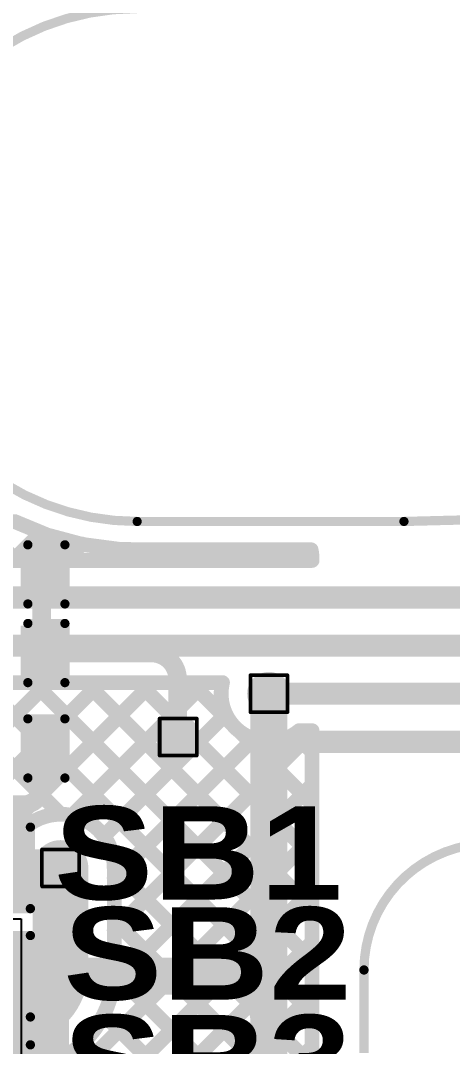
# Model space of a CAD drawing. Header units: inches. Extents: x -17 to 349, y -40 to 215.
# Drawn here: x 111.03 to 116.95, y 122.64 to 136.72 of the extents above; entities that cross this region are included whole.
import ezdxf

# ---------------------------------------------------------------- set-up
doc = ezdxf.new("R2010")
doc.units = ezdxf.units.IN
for name, color, linetype in [('Board Outline', 216, 'Continuous'), ('Bottom Layer', 5, 'Continuous'), ('Drill Drawing', 1, 'Continuous'), ('Top Layer', 1, 'Continuous'), ('Top Overlay', 2, 'Continuous'), ('Top Paste', 8, 'Continuous'), ('Top Solder', 216, 'Continuous'), ('Via Holes', 16, 'Continuous')]:
    doc.layers.add(name, color=color, linetype=linetype)
doc.styles.add('Arial Black_Bold', font='', dxfattribs={"height": 0.2})
doc.styles.get('Arial Black_Bold').set_extended_font_data('Arial Black', bold=True)

# ---------------------------------------------------------------- blocks, each defined once
blk = doc.blocks.new('C___0402_57')
at = {"layer": 'Top Layer'}
for points in [[(-0.699, -0.318), (-0.699, 0.318), (-0.241, 0.318), (-0.241, -0.318)], [(0.241, -0.318), (0.241, 0.318), (0.699, 0.318), (0.699, -0.318)]]:
    blk.add_hatch(color=1, dxfattribs=at).paths.add_polyline_path(points)
at = {"layer": 'Top Paste'}
for points in [[(-0.699, -0.318), (-0.699, 0.318), (-0.241, 0.318), (-0.241, -0.318)], [(0.241, -0.318), (0.241, 0.318), (0.699, 0.318), (0.699, -0.318)]]:
    blk.add_hatch(color=8, dxfattribs=at).paths.add_polyline_path(points)
at = {"layer": 'Top Solder'}
for points in [[(-0.758, -0.377), (-0.758, 0.377), (-0.181, 0.377), (-0.181, -0.377)], [(0.181, -0.377), (0.181, 0.377), (0.758, 0.377), (0.758, -0.377)]]:
    blk.add_hatch(color=216, dxfattribs=at).paths.add_polyline_path(points)
at = {"layer": 'Top Overlay'}
for points in [[(-0.279, 0.406, 0.127, 0.127, 0), (-0.787, 0.406, 0.127, 0.127, 0)], [(-0.787, 0.406, 0.127, 0.127, 0), (-0.787, -0.406, 0.127, 0.127, 0)], [(0.787, 0.406, 0.127, 0.127, 0), (0.279, 0.406, 0.127, 0.127, 0)], [(0.787, 0.406, 0.127, 0.127, 0), (0.787, -0.406, 0.127, 0.127, 0)], [(-0.279, -0.406, 0.127, 0.127, 0), (-0.787, -0.406, 0.127, 0.127, 0)], [(0.787, -0.406, 0.127, 0.127, 0), (0.279, -0.406, 0.127, 0.127, 0)]]:
    blk.add_lwpolyline(points, format="xyseb", dxfattribs=at)
for points in [[(-0.819, 0.406, 0.0635, 0.0635, 1), (-0.756, 0.406, 0.0635, 0.0635, 1)], [(-0.819, 0.406, 0.0635, 0.0635, 1), (-0.756, 0.406, 0.0635, 0.0635, 1)], [(-0.311, 0.406, 0.0635, 0.0635, 1), (-0.248, 0.406, 0.0635, 0.0635, 1)], [(0.248, 0.406, 0.0635, 0.0635, 1), (0.311, 0.406, 0.0635, 0.0635, 1)], [(0.756, 0.406, 0.0635, 0.0635, 1), (0.819, 0.406, 0.0635, 0.0635, 1)], [(0.756, 0.406, 0.0635, 0.0635, 1), (0.819, 0.406, 0.0635, 0.0635, 1)], [(-0.819, -0.406, 0.0635, 0.0635, 1), (-0.756, -0.406, 0.0635, 0.0635, 1)], [(-0.819, -0.406, 0.0635, 0.0635, 1), (-0.756, -0.406, 0.0635, 0.0635, 1)], [(-0.311, -0.406, 0.0635, 0.0635, 1), (-0.248, -0.406, 0.0635, 0.0635, 1)], [(0.248, -0.406, 0.0635, 0.0635, 1), (0.311, -0.406, 0.0635, 0.0635, 1)], [(0.756, -0.406, 0.0635, 0.0635, 1), (0.819, -0.406, 0.0635, 0.0635, 1)], [(0.756, -0.406, 0.0635, 0.0635, 1), (0.819, -0.406, 0.0635, 0.0635, 1)]]:
    blk.add_lwpolyline(points, format="xyseb", close=True, dxfattribs=at)
blk = doc.blocks.new('S______B______74')
at = {"layer": 'Top Layer'}
for points in [[(-1.143, -0.4445), (-1.143, 0.4445), (-0.381, 0.4445), (-0.381, -0.4445)], [(0.381, -0.4445), (0.381, 0.4445), (1.143, 0.4445), (1.143, -0.4445)]]:
    blk.add_hatch(color=1, dxfattribs=at).paths.add_polyline_path(points)
at = {"layer": 'Top Paste'}
for points in [[(-1.143, -0.4445), (-1.143, 0.4445), (-0.381, 0.4445), (-0.381, -0.4445)], [(0.381, -0.4445), (0.381, 0.4445), (1.143, 0.4445), (1.143, -0.4445)]]:
    blk.add_hatch(color=8, dxfattribs=at).paths.add_polyline_path(points)
at = {"layer": 'Top Solder'}
for points in [[(-1.2446, -0.5461), (-1.2446, 0.5461), (-0.2794, 0.5461), (-0.2794, -0.5461)], [(0.2794, -0.5461), (0.2794, 0.5461), (1.2446, 0.5461), (1.2446, -0.5461)]]:
    blk.add_hatch(color=216, dxfattribs=at).paths.add_polyline_path(points)
at = {"layer": 'Top Overlay'}
for points in [[(1.27, 0.5588, 0.127, 0.127, 0), (-1.27, 0.5588, 0.127, 0.127, 0)], [(-1.27, 0.5588, 0.127, 0.127, 0), (-1.27, -0.5588, 0.127, 0.127, 0)], [(1.27, 0.5588, 0.127, 0.127, 0), (1.27, -0.5588, 0.127, 0.127, 0)], [(1.27, -0.5588, 0.127, 0.127, 0), (-1.27, -0.5588, 0.127, 0.127, 0)]]:
    blk.add_lwpolyline(points, format="xyseb", dxfattribs=at)
for points in [[(-1.30175, 0.5588, 0.0635, 0.0635, 1), (-1.23825, 0.5588, 0.0635, 0.0635, 1)], [(-1.30175, 0.5588, 0.0635, 0.0635, 1), (-1.23825, 0.5588, 0.0635, 0.0635, 1)], [(1.23825, 0.5588, 0.0635, 0.0635, 1), (1.30175, 0.5588, 0.0635, 0.0635, 1)], [(1.23825, 0.5588, 0.0635, 0.0635, 1), (1.30175, 0.5588, 0.0635, 0.0635, 1)], [(-1.30175, -0.5588, 0.0635, 0.0635, 1), (-1.23825, -0.5588, 0.0635, 0.0635, 1)], [(-1.30175, -0.5588, 0.0635, 0.0635, 1), (-1.23825, -0.5588, 0.0635, 0.0635, 1)], [(1.23825, -0.5588, 0.0635, 0.0635, 1), (1.30175, -0.5588, 0.0635, 0.0635, 1)], [(1.23825, -0.5588, 0.0635, 0.0635, 1), (1.30175, -0.5588, 0.0635, 0.0635, 1)]]:
    blk.add_lwpolyline(points, format="xyseb", close=True, dxfattribs=at)
blk = doc.blocks.new('S______B______75')
at = {"layer": 'Top Layer'}
for points in [[(-1.143, -0.4445), (-1.143, 0.4445), (-0.381, 0.4445), (-0.381, -0.4445)], [(0.381, -0.4445), (0.381, 0.4445), (1.143, 0.4445), (1.143, -0.4445)]]:
    blk.add_hatch(color=1, dxfattribs=at).paths.add_polyline_path(points)
at = {"layer": 'Top Paste'}
for points in [[(-1.143, -0.4445), (-1.143, 0.4445), (-0.381, 0.4445), (-0.381, -0.4445)], [(0.381, -0.4445), (0.381, 0.4445), (1.143, 0.4445), (1.143, -0.4445)]]:
    blk.add_hatch(color=8, dxfattribs=at).paths.add_polyline_path(points)
at = {"layer": 'Top Solder'}
for points in [[(-1.2446, -0.5461), (-1.2446, 0.5461), (-0.2794, 0.5461), (-0.2794, -0.5461)], [(0.2794, -0.5461), (0.2794, 0.5461), (1.2446, 0.5461), (1.2446, -0.5461)]]:
    blk.add_hatch(color=216, dxfattribs=at).paths.add_polyline_path(points)
at = {"layer": 'Top Overlay'}
for points in [[(1.27, 0.5588, 0.127, 0.127, 0), (-1.27, 0.5588, 0.127, 0.127, 0)], [(-1.27, 0.5588, 0.127, 0.127, 0), (-1.27, -0.5588, 0.127, 0.127, 0)], [(1.27, 0.5588, 0.127, 0.127, 0), (1.27, -0.5588, 0.127, 0.127, 0)], [(1.27, -0.5588, 0.127, 0.127, 0), (-1.27, -0.5588, 0.127, 0.127, 0)]]:
    blk.add_lwpolyline(points, format="xyseb", dxfattribs=at)
for points in [[(-1.30175, 0.5588, 0.0635, 0.0635, 1), (-1.23825, 0.5588, 0.0635, 0.0635, 1)], [(-1.30175, 0.5588, 0.0635, 0.0635, 1), (-1.23825, 0.5588, 0.0635, 0.0635, 1)], [(1.23825, 0.5588, 0.0635, 0.0635, 1), (1.30175, 0.5588, 0.0635, 0.0635, 1)], [(1.23825, 0.5588, 0.0635, 0.0635, 1), (1.30175, 0.5588, 0.0635, 0.0635, 1)], [(-1.30175, -0.5588, 0.0635, 0.0635, 1), (-1.23825, -0.5588, 0.0635, 0.0635, 1)], [(-1.30175, -0.5588, 0.0635, 0.0635, 1), (-1.23825, -0.5588, 0.0635, 0.0635, 1)], [(1.23825, -0.5588, 0.0635, 0.0635, 1), (1.30175, -0.5588, 0.0635, 0.0635, 1)], [(1.23825, -0.5588, 0.0635, 0.0635, 1), (1.30175, -0.5588, 0.0635, 0.0635, 1)]]:
    blk.add_lwpolyline(points, format="xyseb", close=True, dxfattribs=at)
blk = doc.blocks.new('S______B______76')
at = {"layer": 'Top Layer'}
for points in [[(-1.143, -0.445), (-1.143, 0.445), (-0.381, 0.445), (-0.381, -0.445)], [(0.381, -0.445), (0.381, 0.445), (1.143, 0.445), (1.143, -0.445)]]:
    blk.add_hatch(color=1, dxfattribs=at).paths.add_polyline_path(points)
at = {"layer": 'Top Paste'}
for points in [[(-1.143, -0.445), (-1.143, 0.445), (-0.381, 0.445), (-0.381, -0.445)], [(0.381, -0.445), (0.381, 0.445), (1.143, 0.445), (1.143, -0.445)]]:
    blk.add_hatch(color=8, dxfattribs=at).paths.add_polyline_path(points)
at = {"layer": 'Top Solder'}
for points in [[(-1.245, -0.546), (-1.245, 0.546), (-0.279, 0.546), (-0.279, -0.546)], [(0.279, -0.546), (0.279, 0.546), (1.245, 0.546), (1.245, -0.546)]]:
    blk.add_hatch(color=216, dxfattribs=at).paths.add_polyline_path(points)
at = {"layer": 'Top Overlay'}
for points in [[(-1.27, 0.559, 0.127, 0.127, 0), (1.27, 0.559, 0.127, 0.127, 0)], [(-1.27, -0.559, 0.127, 0.127, 0), (-1.27, 0.559, 0.127, 0.127, 0)], [(1.27, -0.559, 0.127, 0.127, 0), (1.27, 0.559, 0.127, 0.127, 0)], [(-1.27, -0.559, 0.127, 0.127, 0), (1.27, -0.559, 0.127, 0.127, 0)]]:
    blk.add_lwpolyline(points, format="xyseb", dxfattribs=at)
for points in [[(-1.302, 0.559, 0.0635, 0.0635, 1), (-1.238, 0.559, 0.0635, 0.0635, 1)], [(-1.302, 0.559, 0.0635, 0.0635, 1), (-1.238, 0.559, 0.0635, 0.0635, 1)], [(1.238, 0.559, 0.0635, 0.0635, 1), (1.302, 0.559, 0.0635, 0.0635, 1)], [(1.238, 0.559, 0.0635, 0.0635, 1), (1.302, 0.559, 0.0635, 0.0635, 1)], [(-1.302, -0.559, 0.0635, 0.0635, 1), (-1.238, -0.559, 0.0635, 0.0635, 1)], [(-1.302, -0.559, 0.0635, 0.0635, 1), (-1.238, -0.559, 0.0635, 0.0635, 1)], [(1.238, -0.559, 0.0635, 0.0635, 1), (1.302, -0.559, 0.0635, 0.0635, 1)], [(1.238, -0.559, 0.0635, 0.0635, 1), (1.302, -0.559, 0.0635, 0.0635, 1)]]:
    blk.add_lwpolyline(points, format="xyseb", close=True, dxfattribs=at)
at = {"layer": 'Top Overlay', "style": 'Arial Black_Bold'}
blk.add_text('SB1', height=1.27, dxfattribs=at).set_placement((1.598, -0.423))
blk = doc.blocks.new('C___0402_87')
at = {"layer": 'Top Layer'}
for points in [[(-0.699, -0.318), (-0.699, 0.318), (-0.241, 0.318), (-0.241, -0.318)], [(0.241, -0.318), (0.241, 0.318), (0.699, 0.318), (0.699, -0.318)]]:
    blk.add_hatch(color=1, dxfattribs=at).paths.add_polyline_path(points)
at = {"layer": 'Top Paste'}
for points in [[(-0.699, -0.318), (-0.699, 0.318), (-0.241, 0.318), (-0.241, -0.318)], [(0.241, -0.318), (0.241, 0.318), (0.699, 0.318), (0.699, -0.318)]]:
    blk.add_hatch(color=8, dxfattribs=at).paths.add_polyline_path(points)
at = {"layer": 'Top Solder'}
for points in [[(-0.758, -0.377), (-0.758, 0.377), (-0.181, 0.377), (-0.181, -0.377)], [(0.181, -0.377), (0.181, 0.377), (0.758, 0.377), (0.758, -0.377)]]:
    blk.add_hatch(color=216, dxfattribs=at).paths.add_polyline_path(points)
at = {"layer": 'Top Overlay'}
for points in [[(-0.787, 0.406, 0.127, 0.127, 0), (-0.279, 0.406, 0.127, 0.127, 0)], [(-0.787, -0.406, 0.127, 0.127, 0), (-0.787, 0.406, 0.127, 0.127, 0)], [(0.279, 0.406, 0.127, 0.127, 0), (0.787, 0.406, 0.127, 0.127, 0)], [(0.787, -0.406, 0.127, 0.127, 0), (0.787, 0.406, 0.127, 0.127, 0)], [(-0.787, -0.406, 0.127, 0.127, 0), (-0.279, -0.406, 0.127, 0.127, 0)], [(0.279, -0.406, 0.127, 0.127, 0), (0.787, -0.406, 0.127, 0.127, 0)]]:
    blk.add_lwpolyline(points, format="xyseb", dxfattribs=at)
for points in [[(-0.819, 0.406, 0.0635, 0.0635, 1), (-0.756, 0.406, 0.0635, 0.0635, 1)], [(-0.819, 0.406, 0.0635, 0.0635, 1), (-0.756, 0.406, 0.0635, 0.0635, 1)], [(-0.311, 0.406, 0.0635, 0.0635, 1), (-0.248, 0.406, 0.0635, 0.0635, 1)], [(0.248, 0.406, 0.0635, 0.0635, 1), (0.311, 0.406, 0.0635, 0.0635, 1)], [(0.756, 0.406, 0.0635, 0.0635, 1), (0.819, 0.406, 0.0635, 0.0635, 1)], [(0.756, 0.406, 0.0635, 0.0635, 1), (0.819, 0.406, 0.0635, 0.0635, 1)], [(-0.819, -0.406, 0.0635, 0.0635, 1), (-0.756, -0.406, 0.0635, 0.0635, 1)], [(-0.819, -0.406, 0.0635, 0.0635, 1), (-0.756, -0.406, 0.0635, 0.0635, 1)], [(-0.311, -0.406, 0.0635, 0.0635, 1), (-0.248, -0.406, 0.0635, 0.0635, 1)], [(0.248, -0.406, 0.0635, 0.0635, 1), (0.311, -0.406, 0.0635, 0.0635, 1)], [(0.756, -0.406, 0.0635, 0.0635, 1), (0.819, -0.406, 0.0635, 0.0635, 1)], [(0.756, -0.406, 0.0635, 0.0635, 1), (0.819, -0.406, 0.0635, 0.0635, 1)]]:
    blk.add_lwpolyline(points, format="xyseb", close=True, dxfattribs=at)
blk = doc.blocks.new('C___0402_93')
at = {"layer": 'Top Layer'}
for points in [[(-0.699, -0.318), (-0.699, 0.318), (-0.241, 0.318), (-0.241, -0.318)], [(0.241, -0.318), (0.241, 0.318), (0.699, 0.318), (0.699, -0.318)]]:
    blk.add_hatch(color=1, dxfattribs=at).paths.add_polyline_path(points)
at = {"layer": 'Top Paste'}
for points in [[(-0.699, -0.318), (-0.699, 0.318), (-0.241, 0.318), (-0.241, -0.318)], [(0.241, -0.318), (0.241, 0.318), (0.699, 0.318), (0.699, -0.318)]]:
    blk.add_hatch(color=8, dxfattribs=at).paths.add_polyline_path(points)
at = {"layer": 'Top Solder'}
for points in [[(-0.758, -0.377), (-0.758, 0.377), (-0.181, 0.377), (-0.181, -0.377)], [(0.181, -0.377), (0.181, 0.377), (0.758, 0.377), (0.758, -0.377)]]:
    blk.add_hatch(color=216, dxfattribs=at).paths.add_polyline_path(points)
at = {"layer": 'Top Overlay'}
for points in [[(-0.279, 0.406, 0.127, 0.127, 0), (-0.787, 0.406, 0.127, 0.127, 0)], [(-0.787, 0.406, 0.127, 0.127, 0), (-0.787, -0.406, 0.127, 0.127, 0)], [(0.787, 0.406, 0.127, 0.127, 0), (0.279, 0.406, 0.127, 0.127, 0)], [(0.787, 0.406, 0.127, 0.127, 0), (0.787, -0.406, 0.127, 0.127, 0)], [(-0.279, -0.406, 0.127, 0.127, 0), (-0.787, -0.406, 0.127, 0.127, 0)], [(0.787, -0.406, 0.127, 0.127, 0), (0.279, -0.406, 0.127, 0.127, 0)]]:
    blk.add_lwpolyline(points, format="xyseb", dxfattribs=at)
for points in [[(-0.819, 0.406, 0.0635, 0.0635, 1), (-0.756, 0.406, 0.0635, 0.0635, 1)], [(-0.819, 0.406, 0.0635, 0.0635, 1), (-0.756, 0.406, 0.0635, 0.0635, 1)], [(-0.311, 0.406, 0.0635, 0.0635, 1), (-0.248, 0.406, 0.0635, 0.0635, 1)], [(0.248, 0.406, 0.0635, 0.0635, 1), (0.311, 0.406, 0.0635, 0.0635, 1)], [(0.756, 0.406, 0.0635, 0.0635, 1), (0.819, 0.406, 0.0635, 0.0635, 1)], [(0.756, 0.406, 0.0635, 0.0635, 1), (0.819, 0.406, 0.0635, 0.0635, 1)], [(-0.819, -0.406, 0.0635, 0.0635, 1), (-0.756, -0.406, 0.0635, 0.0635, 1)], [(-0.819, -0.406, 0.0635, 0.0635, 1), (-0.756, -0.406, 0.0635, 0.0635, 1)], [(-0.311, -0.406, 0.0635, 0.0635, 1), (-0.248, -0.406, 0.0635, 0.0635, 1)], [(0.248, -0.406, 0.0635, 0.0635, 1), (0.311, -0.406, 0.0635, 0.0635, 1)], [(0.756, -0.406, 0.0635, 0.0635, 1), (0.819, -0.406, 0.0635, 0.0635, 1)], [(0.756, -0.406, 0.0635, 0.0635, 1), (0.819, -0.406, 0.0635, 0.0635, 1)]]:
    blk.add_lwpolyline(points, format="xyseb", close=True, dxfattribs=at)

msp = doc.modelspace()

# ---------------------------------------------------------------- hatches: boundary and pattern name
at = {"layer": 'Bottom Layer'}
h = msp.add_hatch(color=5, dxfattribs=at)
edge = h.paths.add_edge_path()
edge.add_arc((114.437, 127.481), 0.3, 0, 360)
h = msp.add_hatch(color=5, dxfattribs=at)
edge = h.paths.add_edge_path()
edge.add_arc((113.192, 126.886), 0.3, 0, 360)
h = msp.add_hatch(color=5, dxfattribs=at)
edge = h.paths.add_edge_path()
edge.add_arc((111.578, 125.09), 0.3, 0, 360)
at = {"layer": 'Top Layer'}
h = msp.add_hatch(color=1, dxfattribs=at)
edge = h.paths.add_edge_path()
edge.add_arc((114.437, 127.481), 0.3, 0, 360)
h = msp.add_hatch(color=1, dxfattribs=at)
edge = h.paths.add_edge_path()
edge.add_arc((113.192, 126.886), 0.3, 0, 360)
h = msp.add_hatch(color=1, dxfattribs=at)
edge = h.paths.add_edge_path()
edge.add_arc((111.578, 125.09), 0.3, 0, 360)
for points in [[(111.405, 120.674), (111.695, 120.674), (111.695, 123.603), (111.405, 123.603)], [(110.657, 121.658), (111.531, 121.658), (111.531, 123.446), (110.657, 123.446)]]:
    msp.add_hatch(color=1, dxfattribs=at).paths.add_polyline_path(points)
at = {"layer": 'Via Holes'}
h = msp.add_hatch(color=7, dxfattribs=at)
edge = h.paths.add_edge_path()
edge.add_arc((114.437, 127.481), 0.15, 0, 360)
h = msp.add_hatch(color=7, dxfattribs=at)
edge = h.paths.add_edge_path()
edge.add_arc((113.192, 126.886), 0.15, 0, 360)
h = msp.add_hatch(color=7, dxfattribs=at)
edge = h.paths.add_edge_path()
edge.add_arc((111.578, 125.09), 0.15, 0, 360)

# ---------------------------------------------------------------- linework, layer by layer
at = {"layer": 'Board Outline'}
for points in [[(109.172, 133.302, 0.127, 0.127, -0.424824), (112.627, 136.885, 0.127, 0.127, 0)], [(112.629, 129.845, 0.127, 0.127, -0.414214), (109.172, 133.302, 0.127, 0.127, 0)], [(116.289, 129.845, 0.127, 0.127, 0), (122.503, 130.003, 0.127, 0.127, 0)], [(112.629, 129.845, 0.127, 0.127, 0), (116.289, 129.845, 0.127, 0.127, 0)], [(115.74, 123.689, 0.127, 0.127, -0.389016), (117.325, 125.418, 0.127, 0.127, 0)], [(115.74, 122.548, 0.127, 0.127, 0), (115.74, 123.689, 0.127, 0.127, 0)]]:
    msp.add_lwpolyline(points, format="xyseb", dxfattribs=at)
for points in [[(112.598, 129.845, 0.0635, 0.0635, 1), (112.661, 129.845, 0.0635, 0.0635, 1)], [(112.598, 129.845, 0.0635, 0.0635, 1), (112.661, 129.845, 0.0635, 0.0635, 1)], [(116.257, 129.845, 0.0635, 0.0635, 1), (116.32, 129.845, 0.0635, 0.0635, 1)], [(116.257, 129.845, 0.0635, 0.0635, 1), (116.32, 129.845, 0.0635, 0.0635, 1)], [(115.708, 123.689, 0.0635, 0.0635, 1), (115.772, 123.689, 0.0635, 0.0635, 1)], [(115.708, 123.689, 0.0635, 0.0635, 1), (115.772, 123.689, 0.0635, 0.0635, 1)]]:
    msp.add_lwpolyline(points, format="xyseb", close=True, dxfattribs=at)
at = {"layer": 'Bottom Layer'}
for points in [[(105, 135.278, 0.203, 0.203, 0), (110.968, 129.31, 0.203, 0.203, 0)], [(110.951, 129.843, 0.203, 0.203, 0), (111.369, 129.67, 0.203, 0.203, 0)], [(110.927, 129.31, 0.203, 0.203, 0), (111.311, 129.694, 0.203, 0.203, 0)], [(111.297, 129.7, 0.203, 0.203, 0), (111.686, 129.31, 0.203, 0.203, 0)], [(111.417, 129.653, 0.203, 0.203, 0), (111.854, 129.536, 0.203, 0.203, 0)], [(111.645, 129.31, 0.203, 0.203, 0), (111.871, 129.535, 0.203, 0.203, 0)], [(111.904, 129.526, 0.203, 0.203, 0), (112.352, 129.467, 0.203, 0.203, 0)], [(112.232, 129.483, 0.203, 0.203, 0), (112.405, 129.31, 0.203, 0.203, 0)], [(112.364, 129.31, 0.203, 0.203, 0), (112.514, 129.46, 0.203, 0.203, 0)], [(112.39, 129.464, 0.203, 0.203, 0), (112.617, 129.457, 0.203, 0.203, 0)], [(112.629, 129.456, 0.203, 0.203, 0), (115.014, 129.456, 0.203, 0.203, 0)], [(112.977, 129.456, 0.203, 0.203, 0), (113.123, 129.31, 0.203, 0.203, 0)], [(113.082, 129.31, 0.203, 0.203, 0), (113.229, 129.456, 0.203, 0.203, 0)], [(113.695, 129.456, 0.203, 0.203, 0), (113.842, 129.31, 0.203, 0.203, 0)], [(113.801, 129.31, 0.203, 0.203, 0), (113.947, 129.456, 0.203, 0.203, 0)], [(114.413, 129.456, 0.203, 0.203, 0), (114.56, 129.31, 0.203, 0.203, 0)], [(114.519, 129.31, 0.203, 0.203, 0), (114.666, 129.456, 0.203, 0.203, 0)], [(115.014, 129.456, 0.203, 0.203, -0.058237), (115.028, 129.34, 0.203, 0.203, 0)], [(105.837, 129.31, 0.203, 0.203, 0), (115.028, 129.31, 0.203, 0.203, 0)], [(104.006, 128.802, 0.305, 0.305, 0), (122.558, 128.802, 0.305, 0.305, 0)], [(103.354, 128.141, 0.305, 0.305, 0), (122.558, 128.141, 0.305, 0.305, 0)], [(103.774, 127.633, 0.203, 0.203, 0), (113.799, 127.633, 0.203, 0.203, 0)], [(108.275, 123.784, 0.203, 0.203, 0), (112.124, 127.633, 0.203, 0.203, 0)], [(108.71, 124.938, 0.203, 0.203, 0), (111.406, 127.633, 0.203, 0.203, 0)], [(108.993, 123.784, 0.203, 0.203, 0), (112.843, 127.633, 0.203, 0.203, 0)], [(109.052, 127.633, 0.203, 0.203, 0), (111.067, 125.619, 0.203, 0.203, 0)], [(109.771, 127.633, 0.203, 0.203, 0), (111.578, 125.826, 0.203, 0.203, 0)], [(110.489, 127.633, 0.203, 0.203, 0), (115.028, 123.094, 0.203, 0.203, 0)], [(111.208, 127.633, 0.203, 0.203, 0), (115.028, 123.813, 0.203, 0.203, 0)], [(111.737, 125.809, 0.203, 0.203, 0), (113.561, 127.633, 0.203, 0.203, 0)], [(111.926, 127.633, 0.203, 0.203, 0), (115.028, 124.531, 0.203, 0.203, 0)], [(112.644, 127.633, 0.203, 0.203, 0), (115.028, 125.25, 0.203, 0.203, 0)], [(113.363, 127.633, 0.203, 0.203, 0), (113.924, 127.072, 0.203, 0.203, 0)], [(114.851, 126.973, 0.203, 0.203, -0.717575), (113.799, 127.633, 0.203, 0.203, 0)], [(114.437, 127.481, 0.305, 0.305, 0), (122.558, 127.481, 0.305, 0.305, 0)], [(112.172, 125.526, 0.203, 0.203, 0), (113.845, 127.199, 0.203, 0.203, 0)], [(112.315, 124.232, 0.203, 0.203, 0), (115.028, 126.945, 0.203, 0.203, 0)], [(114.028, 126.969, 0.203, 0.203, 0), (115.028, 125.968, 0.203, 0.203, 0)], [(114.788, 126.927, 0.203, 0.203, 0), (115.028, 126.686, 0.203, 0.203, 0)], [(114.851, 126.973, 0.203, 0.203, 0), (115.028, 126.973, 0.203, 0.203, 0)], [(115.028, 126.973, 0.203, 0.203, 0), (115.028, 121.108, 0.203, 0.203, 0)], [(115.028, 126.973, 0.203, 0.203, 0), (115.028, 121.108, 0.203, 0.203, 0)], [(112.315, 124.95, 0.203, 0.203, 0), (114.225, 126.86, 0.203, 0.203, 0)], [(114.54, 126.821, 0.305, 0.305, 0), (122.558, 126.821, 0.305, 0.305, 0)], [(112.302, 123.501, 0.203, 0.203, 0), (115.028, 126.227, 0.203, 0.203, 0)], [(110.842, 125.09, 0.203, 0.203, -1), (112.315, 125.09, 0.203, 0.203, 0)], [(106.722, 117.202, 0.203, 0.203, 0), (115.028, 125.508, 0.203, 0.203, 0)], [(111.578, 123.689, 0.762, 0.762, 0), (111.578, 125.09, 0.762, 0.762, 0)], [(112.315, 125.089, 0.203, 0.203, 0), (115.028, 122.376, 0.203, 0.203, 0)], [(112.315, 123.689, 0.203, 0.203, 0), (112.315, 125.09, 0.203, 0.203, 0)], [(107.743, 117.504, 0.203, 0.203, 0), (115.028, 124.79, 0.203, 0.203, 0)], [(112.315, 124.371, 0.203, 0.203, 0), (115.028, 121.657, 0.203, 0.203, 0)], [(111.578, 123.689, 0.762, 0.762, -0.414214), (110.937, 123.047, 0.762, 0.762, 0)], [(112.695, 121.738, 0.203, 0.203, 0), (115.028, 124.072, 0.203, 0.203, 0)], [(112.315, 123.689, 0.203, 0.203, -0.414214), (110.937, 122.311, 0.203, 0.203, 0)], [(112.315, 123.653, 0.203, 0.203, 0), (115.042, 120.926, 0.203, 0.203, 0)], [(91.755, 123.047, 0.762, 0.762, 0), (110.937, 123.047, 0.762, 0.762, 0)], [(113.408, 121.733, 0.203, 0.203, 0), (115.028, 123.353, 0.203, 0.203, 0)], [(112.172, 123.077, 0.203, 0.203, 0), (113.51, 121.739, 0.203, 0.203, 0)], [(111.862, 122.668, 0.203, 0.203, 0), (112.797, 121.734, 0.203, 0.203, 0)], [(113.95, 121.556, 0.203, 0.203, 0), (115.028, 122.635, 0.203, 0.203, 0)]]:
    msp.add_lwpolyline(points, format="xyseb", dxfattribs=at)
for points in [[(110.901, 129.843, 0.102, 0.102, 1), (111.002, 129.843, 0.102, 0.102, 1)], [(111.246, 129.7, 0.102, 0.102, 1), (111.347, 129.7, 0.102, 0.102, 1)], [(111.26, 129.694, 0.102, 0.102, 1), (111.362, 129.694, 0.102, 0.102, 1)], [(111.318, 129.67, 0.102, 0.102, 1), (111.42, 129.67, 0.102, 0.102, 1)], [(111.367, 129.653, 0.102, 0.102, 1), (111.468, 129.653, 0.102, 0.102, 1)], [(111.803, 129.536, 0.102, 0.102, 1), (111.905, 129.536, 0.102, 0.102, 1)], [(111.82, 129.535, 0.102, 0.102, 1), (111.922, 129.535, 0.102, 0.102, 1)], [(111.853, 129.526, 0.102, 0.102, 1), (111.955, 129.526, 0.102, 0.102, 1)], [(112.181, 129.483, 0.102, 0.102, 1), (112.282, 129.483, 0.102, 0.102, 1)], [(112.302, 129.467, 0.102, 0.102, 1), (112.403, 129.467, 0.102, 0.102, 1)], [(112.34, 129.464, 0.102, 0.102, 1), (112.441, 129.464, 0.102, 0.102, 1)], [(112.463, 129.46, 0.102, 0.102, 1), (112.565, 129.46, 0.102, 0.102, 1)], [(112.566, 129.457, 0.102, 0.102, 1), (112.667, 129.457, 0.102, 0.102, 1)], [(112.578, 129.456, 0.102, 0.102, 1), (112.68, 129.456, 0.102, 0.102, 1)], [(112.926, 129.456, 0.102, 0.102, 1), (113.027, 129.456, 0.102, 0.102, 1)], [(113.178, 129.456, 0.102, 0.102, 1), (113.28, 129.456, 0.102, 0.102, 1)], [(113.644, 129.456, 0.102, 0.102, 1), (113.746, 129.456, 0.102, 0.102, 1)], [(113.897, 129.456, 0.102, 0.102, 1), (113.998, 129.456, 0.102, 0.102, 1)], [(114.363, 129.456, 0.102, 0.102, 1), (114.464, 129.456, 0.102, 0.102, 1)], [(114.615, 129.456, 0.102, 0.102, 1), (114.717, 129.456, 0.102, 0.102, 1)], [(114.964, 129.456, 0.102, 0.102, 1), (115.065, 129.456, 0.102, 0.102, 1)], [(114.964, 129.456, 0.102, 0.102, 1), (115.065, 129.456, 0.102, 0.102, 1)], [(110.917, 129.31, 0.102, 0.102, 1), (111.019, 129.31, 0.102, 0.102, 1)], [(111.595, 129.31, 0.102, 0.102, 1), (111.696, 129.31, 0.102, 0.102, 1)], [(111.636, 129.31, 0.102, 0.102, 1), (111.737, 129.31, 0.102, 0.102, 1)], [(112.313, 129.31, 0.102, 0.102, 1), (112.415, 129.31, 0.102, 0.102, 1)], [(112.354, 129.31, 0.102, 0.102, 1), (112.456, 129.31, 0.102, 0.102, 1)], [(113.031, 129.31, 0.102, 0.102, 1), (113.133, 129.31, 0.102, 0.102, 1)], [(113.073, 129.31, 0.102, 0.102, 1), (113.174, 129.31, 0.102, 0.102, 1)], [(113.75, 129.31, 0.102, 0.102, 1), (113.851, 129.31, 0.102, 0.102, 1)], [(113.791, 129.31, 0.102, 0.102, 1), (113.893, 129.31, 0.102, 0.102, 1)], [(114.468, 129.31, 0.102, 0.102, 1), (114.57, 129.31, 0.102, 0.102, 1)], [(114.509, 129.31, 0.102, 0.102, 1), (114.611, 129.31, 0.102, 0.102, 1)], [(114.978, 129.34, 0.102, 0.102, 1), (115.079, 129.34, 0.102, 0.102, 1)], [(114.978, 129.31, 0.102, 0.102, 1), (115.079, 129.31, 0.102, 0.102, 1)], [(111.157, 127.633, 0.102, 0.102, 1), (111.258, 127.633, 0.102, 0.102, 1)], [(111.355, 127.633, 0.102, 0.102, 1), (111.457, 127.633, 0.102, 0.102, 1)], [(111.875, 127.633, 0.102, 0.102, 1), (111.977, 127.633, 0.102, 0.102, 1)], [(112.073, 127.633, 0.102, 0.102, 1), (112.175, 127.633, 0.102, 0.102, 1)], [(112.594, 127.633, 0.102, 0.102, 1), (112.695, 127.633, 0.102, 0.102, 1)], [(112.792, 127.633, 0.102, 0.102, 1), (112.894, 127.633, 0.102, 0.102, 1)], [(113.312, 127.633, 0.102, 0.102, 1), (113.414, 127.633, 0.102, 0.102, 1)], [(113.51, 127.633, 0.102, 0.102, 1), (113.612, 127.633, 0.102, 0.102, 1)], [(113.748, 127.633, 0.102, 0.102, 1), (113.85, 127.633, 0.102, 0.102, 1)], [(113.748, 127.633, 0.102, 0.102, 1), (113.85, 127.633, 0.102, 0.102, 1)], [(114.36, 127.481, 0.152, 0.152, 1), (114.513, 127.481, 0.152, 0.152, 1)], [(113.794, 127.199, 0.102, 0.102, 1), (113.896, 127.199, 0.102, 0.102, 1)], [(113.874, 127.072, 0.102, 0.102, 1), (113.975, 127.072, 0.102, 0.102, 1)], [(113.977, 126.969, 0.102, 0.102, 1), (114.078, 126.969, 0.102, 0.102, 1)], [(114.737, 126.927, 0.102, 0.102, 1), (114.838, 126.927, 0.102, 0.102, 1)], [(114.8, 126.973, 0.102, 0.102, 1), (114.902, 126.973, 0.102, 0.102, 1)], [(114.8, 126.973, 0.102, 0.102, 1), (114.902, 126.973, 0.102, 0.102, 1)], [(114.978, 126.973, 0.102, 0.102, 1), (115.079, 126.973, 0.102, 0.102, 1)], [(114.978, 126.973, 0.102, 0.102, 1), (115.079, 126.973, 0.102, 0.102, 1)], [(114.978, 126.973, 0.102, 0.102, 1), (115.079, 126.973, 0.102, 0.102, 1)], [(114.978, 126.945, 0.102, 0.102, 1), (115.079, 126.945, 0.102, 0.102, 1)], [(114.174, 126.86, 0.102, 0.102, 1), (114.276, 126.86, 0.102, 0.102, 1)], [(114.463, 126.821, 0.152, 0.152, 1), (114.616, 126.821, 0.152, 0.152, 1)], [(114.978, 126.686, 0.102, 0.102, 1), (115.079, 126.686, 0.102, 0.102, 1)], [(114.978, 126.227, 0.102, 0.102, 1), (115.079, 126.227, 0.102, 0.102, 1)], [(114.978, 125.968, 0.102, 0.102, 1), (115.079, 125.968, 0.102, 0.102, 1)], [(111.527, 125.826, 0.102, 0.102, 1), (111.629, 125.826, 0.102, 0.102, 1)], [(111.686, 125.809, 0.102, 0.102, 1), (111.787, 125.809, 0.102, 0.102, 1)], [(111.016, 125.619, 0.102, 0.102, 1), (111.117, 125.619, 0.102, 0.102, 1)], [(112.121, 125.526, 0.102, 0.102, 1), (112.223, 125.526, 0.102, 0.102, 1)], [(114.978, 125.508, 0.102, 0.102, 1), (115.079, 125.508, 0.102, 0.102, 1)], [(111.388, 125.09, 0.381, 0.381, 1), (111.769, 125.09, 0.381, 0.381, 1)], [(114.978, 125.25, 0.102, 0.102, 1), (115.079, 125.25, 0.102, 0.102, 1)], [(112.264, 125.089, 0.102, 0.102, 1), (112.366, 125.089, 0.102, 0.102, 1)], [(112.264, 125.09, 0.102, 0.102, 1), (112.366, 125.09, 0.102, 0.102, 1)], [(112.264, 125.09, 0.102, 0.102, 1), (112.366, 125.09, 0.102, 0.102, 1)], [(112.264, 124.95, 0.102, 0.102, 1), (112.366, 124.95, 0.102, 0.102, 1)], [(114.978, 124.79, 0.102, 0.102, 1), (115.079, 124.79, 0.102, 0.102, 1)], [(114.978, 124.531, 0.102, 0.102, 1), (115.079, 124.531, 0.102, 0.102, 1)], [(112.264, 124.371, 0.102, 0.102, 1), (112.366, 124.371, 0.102, 0.102, 1)], [(112.264, 124.232, 0.102, 0.102, 1), (112.366, 124.232, 0.102, 0.102, 1)], [(111.388, 123.689, 0.381, 0.381, 1), (111.769, 123.689, 0.381, 0.381, 1)], [(111.388, 123.689, 0.381, 0.381, 1), (111.769, 123.689, 0.381, 0.381, 1)], [(114.978, 124.072, 0.102, 0.102, 1), (115.079, 124.072, 0.102, 0.102, 1)], [(112.264, 123.689, 0.102, 0.102, 1), (112.366, 123.689, 0.102, 0.102, 1)], [(112.264, 123.689, 0.102, 0.102, 1), (112.366, 123.689, 0.102, 0.102, 1)], [(114.978, 123.813, 0.102, 0.102, 1), (115.079, 123.813, 0.102, 0.102, 1)], [(112.264, 123.653, 0.102, 0.102, 1), (112.365, 123.653, 0.102, 0.102, 1)], [(112.251, 123.501, 0.102, 0.102, 1), (112.353, 123.501, 0.102, 0.102, 1)], [(110.746, 123.047, 0.381, 0.381, 1), (111.127, 123.047, 0.381, 0.381, 1)], [(110.746, 123.047, 0.381, 0.381, 1), (111.127, 123.047, 0.381, 0.381, 1)], [(114.978, 123.353, 0.102, 0.102, 1), (115.079, 123.353, 0.102, 0.102, 1)], [(112.121, 123.077, 0.102, 0.102, 1), (112.222, 123.077, 0.102, 0.102, 1)], [(114.978, 123.094, 0.102, 0.102, 1), (115.079, 123.094, 0.102, 0.102, 1)], [(111.812, 122.668, 0.102, 0.102, 1), (111.913, 122.668, 0.102, 0.102, 1)], [(114.978, 122.635, 0.102, 0.102, 1), (115.079, 122.635, 0.102, 0.102, 1)]]:
    msp.add_lwpolyline(points, format="xyseb", close=True, dxfattribs=at)
at = {"layer": 'Drill Drawing'}
for points in [[(114.183, 127.735, 0.0508, 0.0508, 0), (114.691, 127.735, 0.0508, 0.0508, 0)], [(114.183, 127.227, 0.0508, 0.0508, 0), (114.183, 127.735, 0.0508, 0.0508, 0)], [(114.691, 127.227, 0.0508, 0.0508, 0), (114.691, 127.735, 0.0508, 0.0508, 0)], [(112.938, 127.14, 0.0508, 0.0508, 0), (113.446, 127.14, 0.0508, 0.0508, 0)], [(112.938, 126.632, 0.0508, 0.0508, 0), (112.938, 127.14, 0.0508, 0.0508, 0)], [(113.446, 126.632, 0.0508, 0.0508, 0), (113.446, 127.14, 0.0508, 0.0508, 0)], [(114.183, 127.227, 0.0508, 0.0508, 0), (114.691, 127.227, 0.0508, 0.0508, 0)], [(112.938, 126.632, 0.0508, 0.0508, 0), (113.446, 126.632, 0.0508, 0.0508, 0)], [(111.324, 125.344, 0.0508, 0.0508, 0), (111.832, 125.344, 0.0508, 0.0508, 0)], [(111.324, 124.836, 0.0508, 0.0508, 0), (111.324, 125.344, 0.0508, 0.0508, 0)], [(111.832, 124.836, 0.0508, 0.0508, 0), (111.832, 125.344, 0.0508, 0.0508, 0)], [(111.324, 124.836, 0.0508, 0.0508, 0), (111.832, 124.836, 0.0508, 0.0508, 0)]]:
    msp.add_lwpolyline(points, format="xyseb", dxfattribs=at)
for points in [[(114.17, 127.735, 0.0254, 0.0254, 1), (114.195, 127.735, 0.0254, 0.0254, 1)], [(114.17, 127.735, 0.0254, 0.0254, 1), (114.195, 127.735, 0.0254, 0.0254, 1)], [(114.678, 127.735, 0.0254, 0.0254, 1), (114.703, 127.735, 0.0254, 0.0254, 1)], [(114.678, 127.735, 0.0254, 0.0254, 1), (114.703, 127.735, 0.0254, 0.0254, 1)], [(112.925, 127.14, 0.0254, 0.0254, 1), (112.951, 127.14, 0.0254, 0.0254, 1)], [(112.925, 127.14, 0.0254, 0.0254, 1), (112.951, 127.14, 0.0254, 0.0254, 1)], [(113.433, 127.14, 0.0254, 0.0254, 1), (113.459, 127.14, 0.0254, 0.0254, 1)], [(113.433, 127.14, 0.0254, 0.0254, 1), (113.459, 127.14, 0.0254, 0.0254, 1)], [(114.17, 127.227, 0.0254, 0.0254, 1), (114.195, 127.227, 0.0254, 0.0254, 1)], [(114.17, 127.227, 0.0254, 0.0254, 1), (114.195, 127.227, 0.0254, 0.0254, 1)], [(114.678, 127.227, 0.0254, 0.0254, 1), (114.703, 127.227, 0.0254, 0.0254, 1)], [(114.678, 127.227, 0.0254, 0.0254, 1), (114.703, 127.227, 0.0254, 0.0254, 1)], [(112.925, 126.632, 0.0254, 0.0254, 1), (112.951, 126.632, 0.0254, 0.0254, 1)], [(112.925, 126.632, 0.0254, 0.0254, 1), (112.951, 126.632, 0.0254, 0.0254, 1)], [(113.433, 126.632, 0.0254, 0.0254, 1), (113.459, 126.632, 0.0254, 0.0254, 1)], [(113.433, 126.632, 0.0254, 0.0254, 1), (113.459, 126.632, 0.0254, 0.0254, 1)], [(111.312, 125.344, 0.0254, 0.0254, 1), (111.337, 125.344, 0.0254, 0.0254, 1)], [(111.312, 125.344, 0.0254, 0.0254, 1), (111.337, 125.344, 0.0254, 0.0254, 1)], [(111.82, 125.344, 0.0254, 0.0254, 1), (111.845, 125.344, 0.0254, 0.0254, 1)], [(111.82, 125.344, 0.0254, 0.0254, 1), (111.845, 125.344, 0.0254, 0.0254, 1)], [(111.312, 124.836, 0.0254, 0.0254, 1), (111.337, 124.836, 0.0254, 0.0254, 1)], [(111.312, 124.836, 0.0254, 0.0254, 1), (111.337, 124.836, 0.0254, 0.0254, 1)], [(111.82, 124.836, 0.0254, 0.0254, 1), (111.845, 124.836, 0.0254, 0.0254, 1)], [(111.82, 124.836, 0.0254, 0.0254, 1), (111.845, 124.836, 0.0254, 0.0254, 1)]]:
    msp.add_lwpolyline(points, format="xyseb", close=True, dxfattribs=at)
at = {"layer": 'Top Layer'}
for p, q in [((110.084, 124.391), (111.038, 124.391)), ((111.038, 124.391), (111.038, 121.658))]:
    msp.add_line(p, q, dxfattribs=at)
for points in [[(111.321, 129.119, 0.254, 0.254, 0), (111.321, 129.144, 0.254, 0.254, 0)], [(111.321, 128.064, 0.254, 0.254, 0), (111.321, 129.119, 0.254, 0.254, 0)], [(111.321, 128.039, 0.254, 0.254, 0), (112.826, 128.039, 0.254, 0.254, 0)], [(112.826, 128.039, 0.254, 0.254, -0.414214), (113.184, 127.68, 0.254, 0.254, 0)], [(113.184, 126.894, 0.254, 0.254, 0), (113.184, 127.68, 0.254, 0.254, 0)], [(114.437, 124.225, 0.508, 0.508, 0), (114.437, 127.481, 0.508, 0.508, 0)], [(111.321, 126.208, 0.254, 0.254, 0), (111.321, 126.73, 0.254, 0.254, 0)], [(111.321, 126.208, 0.254, 0.254, -0.170558), (111.266, 126.051, 0.254, 0.254, 0)], [(111.227, 126.013, 0.254, 0.254, 0), (111.266, 126.051, 0.254, 0.254, 0)], [(109.35, 125.958, 0.254, 0.254, 0), (111.07, 125.958, 0.254, 0.254, 0)], [(111.227, 126.013, 0.254, 0.254, -0.170555), (111.07, 125.958, 0.254, 0.254, 0)], [(110.657, 125.09, 0.508, 0.508, 0), (111.578, 125.09, 0.508, 0.508, 0)], [(111.285, 123.603, 0.508, 0.508, -0.414214), (110.762, 124.126, 0.508, 0.508, 0)], [(114.437, 124.225, 0.508, 0.508, -0.414214), (113.814, 123.603, 0.508, 0.508, 0)], [(114.437, 122.98, 0.508, 0.508, 0), (114.437, 124.225, 0.508, 0.508, 0)], [(110.657, 123.603, 0.508, 0.508, 0), (111.285, 123.603, 0.508, 0.508, 0)], [(110.762, 123.079, 0.508, 0.508, -0.414214), (111.285, 123.603, 0.508, 0.508, 0)], [(111.285, 123.603, 0.508, 0.508, 0), (111.573, 123.603, 0.508, 0.508, 0)], [(111.531, 123.362, 0.508, 0.508, -0.252876), (111.968, 123.599, 0.508, 0.508, 0)], [(111.573, 123.603, 0.508, 0.508, 0), (113.814, 123.603, 0.508, 0.508, 0)], [(113.814, 123.603, 0.508, 0.508, 0), (114.322, 123.603, 0.508, 0.508, 0)], [(113.814, 123.603, 0.508, 0.508, -0.414214), (114.437, 122.98, 0.508, 0.508, 0)], [(111.505, 123.535, 0.254, 0.254, 0), (111.573, 123.603, 0.254, 0.254, 0)], [(111.531, 123.362, 0.254, 0.254, 0), (111.531, 123.535, 0.254, 0.254, 0)], [(111.445, 123.075, 0.508, 0.508, -0.146041), (111.531, 123.362, 0.508, 0.508, 0)], [(111.531, 120.834, 0.254, 0.254, 0), (111.531, 123.362, 0.254, 0.254, 0)], [(114.437, 120.224, 0.508, 0.508, 0), (114.437, 122.98, 0.508, 0.508, 0)]]:
    msp.add_lwpolyline(points, format="xyseb", dxfattribs=at)
for points in [[(111.257, 129.144, 0.127, 0.127, 1), (111.384, 129.144, 0.127, 0.127, 1)], [(111.257, 129.119, 0.127, 0.127, 1), (111.384, 129.119, 0.127, 0.127, 1)], [(111.257, 129.119, 0.127, 0.127, 1), (111.384, 129.119, 0.127, 0.127, 1)], [(111.257, 128.064, 0.127, 0.127, 1), (111.384, 128.064, 0.127, 0.127, 1)], [(111.257, 128.039, 0.127, 0.127, 1), (111.384, 128.039, 0.127, 0.127, 1)], [(112.762, 128.039, 0.127, 0.127, 1), (112.889, 128.039, 0.127, 0.127, 1)], [(112.762, 128.039, 0.127, 0.127, 1), (112.889, 128.039, 0.127, 0.127, 1)], [(113.121, 127.68, 0.127, 0.127, 1), (113.248, 127.68, 0.127, 0.127, 1)], [(113.121, 127.68, 0.127, 0.127, 1), (113.248, 127.68, 0.127, 0.127, 1)], [(114.31, 127.481, 0.254, 0.254, 1), (114.564, 127.481, 0.254, 0.254, 1)], [(113.121, 126.894, 0.127, 0.127, 1), (113.248, 126.894, 0.127, 0.127, 1)], [(111.257, 126.73, 0.127, 0.127, 1), (111.384, 126.73, 0.127, 0.127, 1)], [(111.257, 126.208, 0.127, 0.127, 1), (111.384, 126.208, 0.127, 0.127, 1)], [(111.257, 126.208, 0.127, 0.127, 1), (111.384, 126.208, 0.127, 0.127, 1)], [(111.202, 126.051, 0.127, 0.127, 1), (111.329, 126.051, 0.127, 0.127, 1)], [(111.202, 126.051, 0.127, 0.127, 1), (111.329, 126.051, 0.127, 0.127, 1)], [(111.007, 125.958, 0.127, 0.127, 1), (111.134, 125.958, 0.127, 0.127, 1)], [(111.007, 125.958, 0.127, 0.127, 1), (111.134, 125.958, 0.127, 0.127, 1)], [(111.164, 126.013, 0.127, 0.127, 1), (111.291, 126.013, 0.127, 0.127, 1)], [(111.164, 126.013, 0.127, 0.127, 1), (111.291, 126.013, 0.127, 0.127, 1)], [(111.451, 125.09, 0.254, 0.254, 1), (111.705, 125.09, 0.254, 0.254, 1)], [(114.31, 124.225, 0.254, 0.254, 1), (114.564, 124.225, 0.254, 0.254, 1)], [(114.31, 124.225, 0.254, 0.254, 1), (114.564, 124.225, 0.254, 0.254, 1)], [(114.31, 124.225, 0.254, 0.254, 1), (114.564, 124.225, 0.254, 0.254, 1)], [(111.158, 123.603, 0.254, 0.254, 1), (111.412, 123.603, 0.254, 0.254, 1)], [(111.158, 123.603, 0.254, 0.254, 1), (111.412, 123.603, 0.254, 0.254, 1)], [(111.158, 123.603, 0.254, 0.254, 1), (111.412, 123.603, 0.254, 0.254, 1)], [(111.158, 123.603, 0.254, 0.254, 1), (111.412, 123.603, 0.254, 0.254, 1)], [(111.446, 123.603, 0.254, 0.254, 1), (111.7, 123.603, 0.254, 0.254, 1)], [(111.446, 123.603, 0.254, 0.254, 1), (111.7, 123.603, 0.254, 0.254, 1)], [(111.841, 123.599, 0.254, 0.254, 1), (112.095, 123.599, 0.254, 0.254, 1)], [(113.687, 123.603, 0.254, 0.254, 1), (113.941, 123.603, 0.254, 0.254, 1)], [(113.687, 123.603, 0.254, 0.254, 1), (113.941, 123.603, 0.254, 0.254, 1)], [(113.687, 123.603, 0.254, 0.254, 1), (113.941, 123.603, 0.254, 0.254, 1)], [(113.687, 123.603, 0.254, 0.254, 1), (113.941, 123.603, 0.254, 0.254, 1)], [(114.195, 123.603, 0.254, 0.254, 1), (114.449, 123.603, 0.254, 0.254, 1)], [(111.442, 123.535, 0.127, 0.127, 1), (111.569, 123.535, 0.127, 0.127, 1)], [(111.467, 123.535, 0.127, 0.127, 1), (111.594, 123.535, 0.127, 0.127, 1)], [(111.509, 123.603, 0.127, 0.127, 1), (111.636, 123.603, 0.127, 0.127, 1)], [(111.404, 123.362, 0.254, 0.254, 1), (111.658, 123.362, 0.254, 0.254, 1)], [(111.404, 123.362, 0.254, 0.254, 1), (111.658, 123.362, 0.254, 0.254, 1)], [(111.467, 123.362, 0.127, 0.127, 1), (111.594, 123.362, 0.127, 0.127, 1)], [(111.467, 123.362, 0.127, 0.127, 1), (111.594, 123.362, 0.127, 0.127, 1)], [(111.318, 123.075, 0.254, 0.254, 1), (111.572, 123.075, 0.254, 0.254, 1)], [(114.31, 122.98, 0.254, 0.254, 1), (114.564, 122.98, 0.254, 0.254, 1)], [(114.31, 122.98, 0.254, 0.254, 1), (114.564, 122.98, 0.254, 0.254, 1)], [(114.31, 122.98, 0.254, 0.254, 1), (114.564, 122.98, 0.254, 0.254, 1)]]:
    msp.add_lwpolyline(points, format="xyseb", close=True, dxfattribs=at)

# ---------------------------------------------------------------- block references
at = {"rotation": 180}
for name, p in [('C___0402_93', (110.851, 129.119)), ('C___0402_57', (110.851, 128.039)), ('S______B______75', (109.895, 123.603)), ('S______B______74', (109.895, 122.103))]:
    msp.add_blockref(name, p, dxfattribs=at)
for name, p in [('C___0402_87', (110.851, 126.73)), ('S______B______76', (109.895, 125.09))]:
    msp.add_blockref(name, p)

# ---------------------------------------------------------------- texts
at = {"layer": 'Top Overlay', "style": 'Arial Black_Bold'}
for s, p in [('SB1', (111.493, 124.656)), ('SB2', (111.618, 123.281)), ('SB3', (111.617, 121.802))]:
    msp.add_text(s, height=1.27, dxfattribs=at).set_placement(p)

doc.saveas('drawing.dxf')
